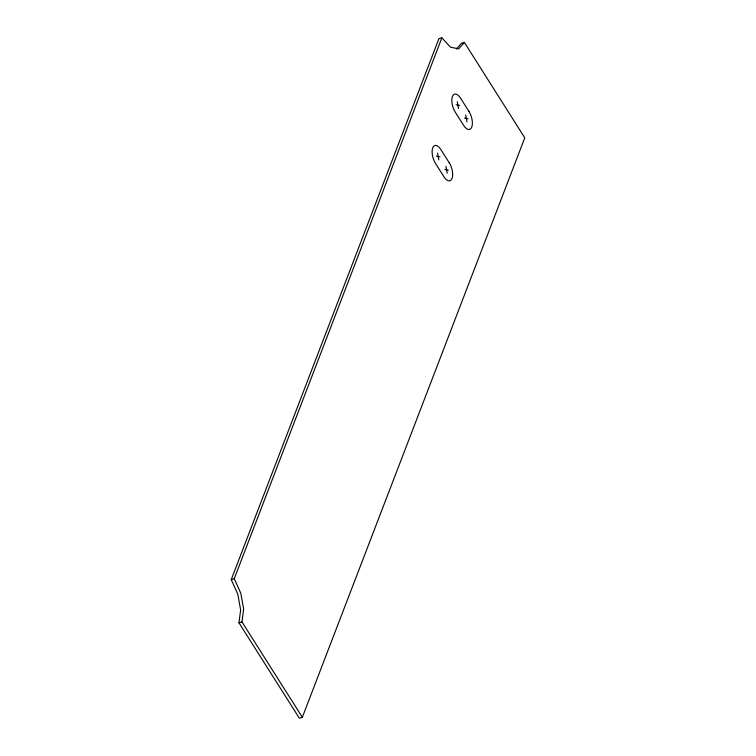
<?xml version="1.0" encoding="UTF-8"?>
<svg xmlns="http://www.w3.org/2000/svg" width="756" height="756" viewBox="0 0 756 756"><rect width="100%" height="100%" fill="white"/><g stroke="black" fill="none" stroke-linecap="round" stroke-linejoin="round"><path stroke-width="1.13" d="M238.972 622.812L240.644 609.979L237.809 594.178L231.232 579.644L438.886 38.707L441.873 37.8L450.434 47.174L458.675 48.875L464.401 42.449L524.768 137.838L302.334 717.293L299.338 718.2L238.972 622.812L241.967 621.914L243.64 609.071L240.805 593.271L234.228 578.737L441.873 37.8M456.397 48.979L461.406 43.357L464.401 42.449M231.232 579.644L234.228 578.737M456.133 104.772L459.667 105.5M464.534 118.059L468.077 118.786M436.41 156.133L439.954 156.861M444.821 169.42L448.355 170.147M241.967 621.914L302.334 717.293M465.696 115.025L466.915 121.811M457.285 101.739L458.505 108.524M445.983 166.386L447.193 173.171M437.573 153.109L438.792 159.894M468.975 111.463L460.565 98.176A11.472 5.32 73.2 0 0 452.438 96.503A11.472 5.32 73.2 0 0 455.225 112.086L463.636 125.373A11.472 5.32 73.2 0 0 471.772 127.055A11.472 5.32 73.2 0 0 468.975 111.463M449.262 162.823L440.852 149.546A11.472 5.32 73.2 0 0 432.715 147.864A11.472 5.32 73.2 0 0 435.513 163.457L443.923 176.734A11.472 5.32 73.2 0 0 452.05 178.416A11.472 5.32 73.2 0 0 449.262 162.823"/></g></svg>
